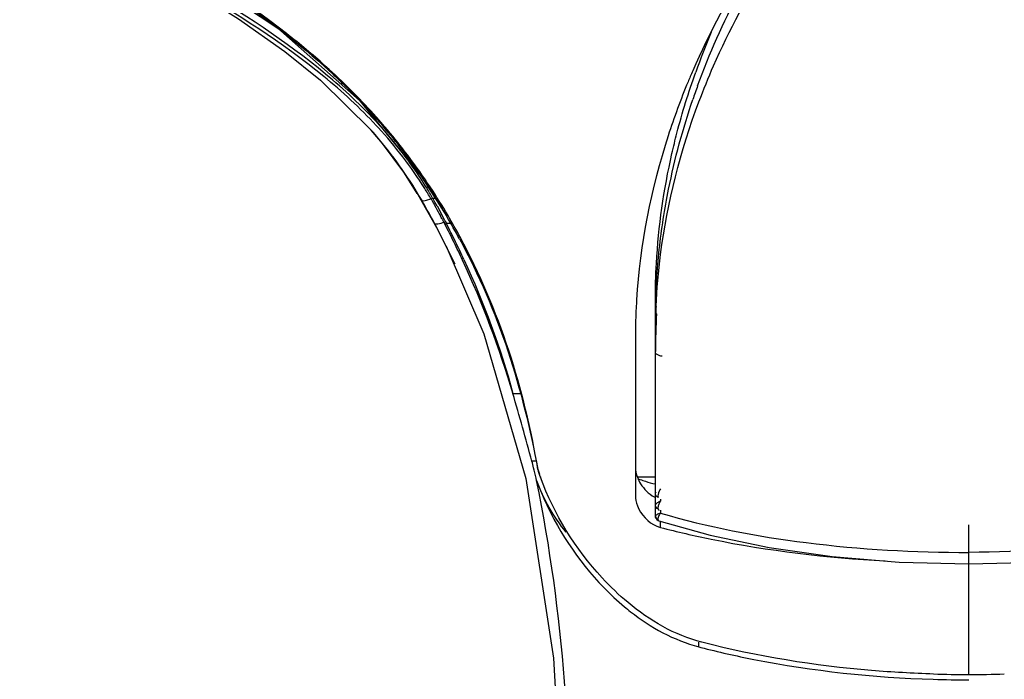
# Model space of a CAD drawing. Header units: millimetres. Extents: x 13495 to 14291, y -4366 to -3315.
# Drawn here: x 13869.76 to 13879.6, y -3813.2 to -3806.61 of the extents above; entities that cross this region are included whole.
import ezdxf

# ---------------------------------------------------------------- set-up
doc = ezdxf.new("R2010")
doc.units = ezdxf.units.MM
doc.header["$LTSCALE"] = 0.1
doc.layers.add('1', color=7, linetype='Continuous')

msp = doc.modelspace()

# ---------------------------------------------------------------- linework, layer by layer
at = {"layer": '1', "color": 7, "linetype": 'Continuous'}
for p, q in [((13872.3382, -3806.6942), (13873.1533, -3807.4155)), ((13873.2705, -3807.7113), (13872.764, -3807.2142)), ((13873.1533, -3807.4155), (13873.768, -3808.1685)), ((13873.3529, -3807.6318), (13873.3592, -3807.639)), ((13873.3529, -3807.6318), (13873.359, -3807.6392)), ((13873.2928, -3807.7367), (13873.2705, -3807.7113)), ((13873.2924, -3807.7371), (13873.2887, -3807.732)), ((13873.768, -3808.1685), (13874.0274, -3808.5761)), ((13873.8423, -3808.2903), (13873.836, -3808.28)), ((13873.8395, -3808.2721), (13874.0274, -3808.5761)), ((13873.8589, -3808.2782), (13873.8522, -3808.2681)), ((13873.7289, -3808.344), (13873.7352, -3808.3545)), ((13873.7352, -3808.3545), (13873.7767, -3808.415)), ((13873.7358, -3808.3555), (13873.9244, -3808.6851)), ((13873.8242, -3808.4125), (13873.8674, -3808.3977)), ((13873.8852, -3808.3921), (13873.9103, -3808.3921)), ((13873.9281, -3808.4688), (13873.9946, -3808.5933)), ((13874.0212, -3808.8713), (13873.9061, -3808.6476)), ((13873.9795, -3808.6015), (13873.997, -3808.6346)), ((13874.0126, -3808.6277), (13873.997, -3808.6346)), ((13873.997, -3808.6346), (13874.0065, -3808.6525)), ((13874.0126, -3808.6277), (13874.022, -3808.6457)), ((13874.0656, -3808.6457), (13874.022, -3808.6457)), ((13873.9244, -3808.6851), (13874.1064, -3809.0486)), ((13876.1094, -3809.8846), (13876.1094, -3809.413)), ((13876.11, -3809.5503), (13876.11, -3809.5457)), ((13876.11, -3809.5503), (13876.1101, -3809.5457)), ((13876.121, -3809.5474), (13876.1211, -3809.5461)), ((13876.1214, -3809.5476), (13876.1215, -3809.5464)), ((13876.1093, -3809.6452), (13876.1094, -3809.6375)), ((13876.1094, -3809.6451), (13876.1094, -3809.6375)), ((13875.9095, -3809.8093), (13875.9095, -3811.3625)), ((13876.1093, -3809.9335), (13876.1094, -3809.7854)), ((13876.1094, -3809.7854), (13876.1094, -3809.7773)), ((13876.1094, -3809.9331), (13876.1094, -3809.9254)), ((13876.1094, -3811.0903), (13876.1094, -3809.9331)), ((13874.685, -3810.3432), (13874.7625, -3810.3429)), ((13874.9176, -3811.0216), (13874.8769, -3811.0216)), ((13876.1094, -3811.462), (13876.1094, -3811.0258)), ((13874.9539, -3811.1525), (13874.9373, -3811.1043)), ((13874.9236, -3811.2147), (13874.9182, -3811.1918)), ((13874.9634, -3811.1762), (13874.9634, -3811.1813)), ((13876.1094, -3811.1808), (13875.9311, -3811.1808)), ((13876.1594, -3811.3994), (13876.1592, -3811.42)), ((13876.1094, -3811.5686), (13876.1094, -3811.4567)), ((13876.1268, -3811.4921), (13876.1177, -3811.4817)), ((13876.1376, -3811.4992), (13876.1268, -3811.4921)), ((13876.1594, -3811.5098), (13876.1592, -3811.5385)), ((13876.1117, -3811.5789), (13876.1094, -3811.5658)), ((13876.1177, -3811.5914), (13876.1117, -3811.5789)), ((13876.1376, -3811.6093), (13876.1437, -3811.6161)), ((13876.1595, -3811.682), (13876.1595, -3811.62)), ((13879.2418, -3812.0475), (13879.2417, -3811.6579)), ((13879.2418, -3811.8563), (13879.2417, -3811.7308)), ((13879.2417, -3813.1528), (13879.2417, -3812.0475)), ((13876.5431, -3812.876), (13876.5431, -3812.8305))]:
    msp.add_line(p, q, dxfattribs=at)
for points in [[(13869.7361, -3805.0232), (13871.1131, -3805.8792), (13872.3382, -3806.6942)], [(13872.7642, -3807.2144), (13872.4075, -3806.9279), (13871.9446, -3806.6028), (13871.4862, -3806.3143), (13871.0413, -3806.0517), (13870.618, -3805.8084), (13870.2228, -3805.5802)], [(13873.7296, -3808.3451), (13873.5958, -3808.1319), (13873.3846, -3807.8461), (13873.2705, -3807.7113)], [(13874.022, -3808.6457), (13874.0165, -3808.6483), (13874.0113, -3808.6506), (13874.0065, -3808.6525)], [(13874.0211, -3808.8711), (13874.3958, -3809.7462), (13874.815, -3811.1925), (13875.0926, -3812.9887)], [(13876.1094, -3811.5686), (13876.1134, -3811.5863), (13876.1234, -3811.6021), (13876.1376, -3811.6135), (13876.1441, -3811.6163)], [(13876.1438, -3811.6156), (13876.6553, -3811.7596), (13877.2476, -3811.8832), (13877.8757, -3811.9733), (13878.5457, -3812.0287), (13879.2418, -3812.0475)], [(13879.2418, -3812.0475), (13879.9377, -3812.0287), (13880.6074, -3811.9733), (13881.2353, -3811.8833), (13881.8279, -3811.7597), (13882.3396, -3811.6156)], [(13875.0926, -3812.9887), (13875.2236, -3815.3435), (13875.3475, -3819.3255)]]:
    msp.add_lwpolyline(points, dxfattribs=at)
for centre, radius, start, end in [((13883.4461, -3810.1375), 7.5893, 147.03529, 156.57653), ((13867.1603, -3813.4865), 8.5519, 51.54372, 53.41352), ((13867.9422, -3812.5101), 7.301, 47.75202, 51.58319), ((13883.4761, -3809.613), 7.3925, 157.07906, 160.39414), ((13868.5401, -3811.8392), 6.3931, 43.8068, 47.60653), ((13868.4842, -3811.9046), 6.4884, 44.71662, 47.69993), ((13883.347, -3810.0926), 7.4806, 156.59065, 157.50648), ((13883.381, -3809.7524), 7.2856, 160.07138, 161.2176), ((13868.5937, -3811.7956), 6.3339, 41.70721, 44.71361), ((13868.7234, -3811.6588), 6.1359, 41.01916, 43.77606), ((13868.658, -3811.7375), 6.2473, 41.13628, 41.70149), ((13869.9629, -3810.7836), 4.5831, 42.52365, 42.86844), ((13869.9461, -3810.7538), 4.5999, 42.12287, 42.46642), ((13870.0302, -3810.6782), 4.4869, 40.69048, 42.1273), ((13868.754, -3811.6311), 6.0947, 34.86551, 40.92076), ((13868.6729, -3811.7245), 6.2275, 40.88153, 41.13611), ((13868.7605, -3811.6499), 6.1125, 34.8266, 40.89043), ((13870.1779, -3810.5516), 4.2924, 38.24708, 40.69346), ((13870.3426, -3810.4241), 4.0841, 31.55795, 38.27293), ((13868.6649, -3811.6934), 6.2033, 34.33156, 34.8678), ((13868.6851, -3811.7004), 6.2032, 33.59428, 34.81178), ((13868.6319, -3811.7159), 6.2433, 33.47735, 34.33123), ((13868.5288, -3811.8027), 6.39, 30.43442, 33.47484), ((13870.3475, -3810.3697), 3.9472, 30.7302, 30.90486), ((13870.3561, -3810.3646), 3.9372, 30.5422, 30.7302), ((13870.3808, -3810.35), 3.9085, 29.67505, 30.54303), ((13870.5417, -3810.3268), 3.8446, 30.11658, 31.91694), ((13870.4774, -3810.3383), 3.9243, 29.7505, 31.52062), ((13867.141, -3812.2598), 7.669, 29.43119, 30.08901), ((13873.8044, -3808.2461), 0.1655, 292.64179, 298.98366), ((13869.7441, -3810.7588), 4.7697, 28.69327, 29.74905), ((13867.0178, -3812.329), 7.8104, 28.12125, 29.42909), ((13861.2311, -3815.368), 14.4329, 27.95782, 28.09933), ((13867.8004, -3812.2245), 7.2171, 28.33816, 30.3663), ((13868.3371, -3811.916), 6.6126, 28.25856, 30.43904), ((13865.3776, -3813.1177), 9.7325, 27.47329, 27.7017), ((13867.4327, -3812.1099), 7.4275, 26.17387, 27.7415), ((13864.0536, -3813.7349), 11.1924, 26.00894, 27.04583), ((13866.7492, -3812.4459), 8.1892, 24.79589, 26.17455), ((13866.465, -3812.558), 8.5091, 24.68086, 26.0074), ((13865.1378, -3813.1878), 9.9632, 16.55002, 24.78228), ((13882.4965, -3809.8081), 6.587, 176.74902, 180.01012), ((13882.3707, -3809.8022), 6.4611, 176.5165, 176.73828), ((13883.0628, -3809.6415), 6.9534, 178.3226, 178.62258), ((13883.0438, -3809.641), 6.9344, 178.1165, 178.32256), ((13882.8154, -3809.7829), 6.706, 177.97324, 179.95246), ((13882.3672, -3809.9295), 6.2578, 176.49876, 179.96268), ((13883.1589, -3809.6431), 7.0495, 179.24541, 179.95425), ((13883.0983, -3809.6424), 6.9889, 178.62284, 179.20736), ((13882.7005, -3809.7793), 6.5911, 177.34958, 177.96879), ((13841.5154, -3820.0905), 34.5721, 15.20764, 16.376), ((13866.0982, -3813.2489), 9.0568, 13.8205, 14.23639), ((13865.9745, -3813.2786), 9.184, 13.13337, 13.81625), ((13876.3646, -3810.0958), 1.1805, 248.6144, 249.78921), ((13876.3687, -3810.0843), 1.1927, 249.79198, 252.50203), ((13876.3774, -3810.0561), 1.2223, 252.51385, 257.29607), ((13876.2673, -3811.0839), 0.3398, 239.9251, 242.21123), ((13876.2318, -3811.4107), 0.2808, 247.43507, 255.0707), ((13877.3625, -3810.6106), 2.4327, 230.03383, 231.88954), ((13878.6287, -3804.9226), 8.2223, 255.3062, 255.44557), ((13879.2425, -3801.7978), 11.4082, 268.20709, 269.99569), ((13879.2433, -3801.3776), 11.7752, 268.27253, 269.99233), ((13879.2401, -3801.3776), 11.7752, 270.00767, 271.72747)]:
    msp.add_arc(centre, radius, start, end, dxfattribs=at)
for points in [[(13872.2576, -3806.6196), (13871.4627, -3806.0292), (13870.5721, -3805.5783), (13869.7594, -3805.0129)], [(13872.7959, -3807.1748), (13871.965, -3806.4945), (13870.9794, -3806.0281), (13870.0549, -3805.4817)], [(13872.8156, -3807.1521), (13872.0168, -3806.4885), (13871.0699, -3806.0259), (13870.1772, -3805.4951)], [(13870.8527, -3805.7172), (13871.5492, -3806.1371), (13872.2501, -3806.5691), (13872.8504, -3807.1177)], [(13873.3219, -3807.6656), (13873.1587, -3807.4899), (13872.9814, -3807.3267), (13872.7959, -3807.1748)], [(13873.3394, -3807.6481), (13873.1771, -3807.4707), (13873.0006, -3807.3058), (13872.8156, -3807.1521)], [(13873.8051, -3808.2942), (13873.6702, -3808.0776), (13873.513, -3807.8739), (13873.3406, -3807.6859)], [(13873.7342, -3808.3424), (13873.6059, -3808.128), (13873.4568, -3807.9252), (13873.2928, -3807.7367)], [(13873.8681, -3808.3989), (13873.9008, -3808.4553), (13873.932, -3808.5125), (13873.9628, -3808.57)], [(13874.9365, -3811.1051), (13874.8037, -3810.3007), (13874.5477, -3809.5033), (13874.1617, -3808.7852)], [(13874.1967, -3809.0049), (13874.3949, -3809.4367), (13874.5617, -3809.8849), (13874.6865, -3810.3432)], [(13874.9634, -3811.1813), (13874.9539, -3811.1559), (13874.9444, -3811.1304), (13874.9371, -3811.1043)], [(13875.9095, -3811.079), (13875.9095, -3811.1139), (13875.9171, -3811.1491), (13875.9296, -3811.1817)], [(13875.2183, -3811.7304), (13875.0934, -3811.5767), (13874.9929, -3811.4002), (13874.9236, -3811.2147)], [(13876.1094, -3811.3424), (13876.1095, -3811.3379), (13876.1128, -3811.3338), (13876.1158, -3811.3304)], [(13876.1376, -3811.3835), (13876.1224, -3811.3767), (13876.1096, -3811.359), (13876.1094, -3811.3424)], [(13876.1592, -3811.42), (13876.1531, -3811.4301), (13876.1475, -3811.4407), (13876.1431, -3811.4517)], [(13876.1177, -3811.4817), (13876.1128, -3811.4744), (13876.1095, -3811.4655), (13876.1094, -3811.4567)], [(13876.1376, -3811.4992), (13876.1394, -3811.5036), (13876.142, -3811.509), (13876.1466, -3811.5104)], [(13876.1376, -3811.6094), (13876.1295, -3811.6056), (13876.1226, -3811.5989), (13876.1177, -3811.5914)], [(13876.1355, -3811.5931), (13876.1349, -3811.5986), (13876.1351, -3811.6045), (13876.1376, -3811.6094)], [(13876.5747, -3812.8305), (13876.3041, -3812.7605), (13876.0504, -3812.6127), (13875.8361, -3812.4332)], [(13875.8612, -3812.5247), (13876.0624, -3812.6825), (13876.2958, -3812.8111), (13876.5431, -3812.876)]]:
    msp.add_open_spline(points, degree=3, dxfattribs=at)
for points, knots in [([(13876.5317, -3807.2691), (13876.6482, -3806.9477), (13876.8347, -3806.5284), (13877.0586, -3806.1302), (13877.1172, -3806.0314)], [0, 0, 0, 0, 0.748569, 1, 1, 1, 1]), ([(13876.5448, -3807.4282), (13876.5901, -3807.3074), (13876.7861, -3806.8257), (13877.0347, -3806.3656), (13877.247, -3806.0374)], [0, 0, 0, 0, 0.248182, 1, 1, 1, 1]), ([(13876.275, -3807.9469), (13876.2906, -3807.8785), (13876.3574, -3807.6036), (13876.4408, -3807.3328), (13876.5122, -3807.1325)], [0, 0, 0, 0, 0.248064, 1, 1, 1, 1]), ([(13876.4355, -3807.2307), (13876.3626, -3807.4069), (13876.1025, -3808.1085), (13875.9554, -3808.8532), (13875.9215, -3809.4096)], [0, 0, 0, 0, 0.2549, 1, 1, 1, 1]), ([(13876.1165, -3809.4745), (13876.1245, -3809.3006), (13876.1845, -3808.6042), (13876.3604, -3807.9192), (13876.5448, -3807.4282)], [0, 0, 0, 0, 0.249291, 1, 1, 1, 1]), ([(13876.1885, -3808.6018), (13876.2041, -3808.501), (13876.2758, -3808.0967), (13876.384, -3807.6989), (13876.4834, -3807.4066)], [0, 0, 0, 0, 0.248166, 1, 1, 1, 1]), ([(13876.1094, -3809.4128), (13876.1094, -3809.2894), (13876.123, -3808.7971), (13876.1933, -3808.3066), (13876.275, -3807.9469)], [0, 0, 0, 0, 0.250773, 1, 1, 1, 1]), ([(13873.7767, -3808.415), (13873.7805, -3808.4192), (13873.7995, -3808.4186), (13873.8141, -3808.4153), (13873.8242, -3808.4125)], [0, 0, 0, 0, 0.349793, 1, 1, 1, 1]), ([(13873.997, -3808.6346), (13873.9769, -3808.6417), (13873.9511, -3808.6494), (13873.9119, -3808.6555), (13873.9061, -3808.6476)], [0, 0, 0, 0, 0.686078, 1, 1, 1, 1]), ([(13876.1131, -3809.4131), (13876.1154, -3809.3448), (13876.1283, -3809.0734), (13876.1575, -3808.8028), (13876.1885, -3808.6018)], [0, 0, 0, 0, 0.251439, 1, 1, 1, 1]), ([(13874.1527, -3808.7987), (13874.3454, -3809.1563), (13874.6694, -3809.9092), (13874.8601, -3810.704), (13874.9365, -3811.1051)], [0, 0, 0, 0, 0.498675, 1, 1, 1, 1]), ([(13876.1775, -3809.9719), (13876.1607, -3809.9689), (13876.1365, -3809.9626), (13876.1096, -3809.9434), (13876.1094, -3809.9335)], [0, 0, 0, 0, 0.632488, 1, 1, 1, 1]), ([(13875.3932, -3819.3315), (13875.3689, -3817.9732), (13875.3098, -3815.9374), (13875.2403, -3813.2238), (13875.0583, -3811.8765), (13874.9226, -3811.2138)], [0, 0, 0, 0, 0.500635, 0.750716, 1, 1, 1, 1]), ([(13874.9232, -3811.2141), (13874.9705, -3811.347), (13875.1851, -3811.8163), (13875.5131, -3812.2347), (13875.8, -3812.4751)], [0, 0, 0, 0, 0.273689, 1, 1, 1, 1]), ([(13875.8361, -3812.4332), (13875.7445, -3812.3569), (13875.3759, -3812.0014), (13875.0952, -3811.551), (13874.9634, -3811.1812)], [0, 0, 0, 0, 0.232888, 1, 1, 1, 1]), ([(13875.9296, -3811.1817), (13875.9381, -3811.2039), (13875.9774, -3811.2818), (13876.0424, -3811.3463), (13876.097, -3811.378)], [0, 0, 0, 0, 0.273516, 1, 1, 1, 1]), ([(13876.1592, -3811.2965), (13876.1547, -3811.3043), (13876.1414, -3811.3307), (13876.1307, -3811.3635), (13876.1376, -3811.3835)], [0, 0, 0, 0, 0.299507, 1, 1, 1, 1]), ([(13875.9095, -3811.3625), (13875.9095, -3811.3977), (13875.9364, -3811.526), (13876.0374, -3811.6341), (13876.1241, -3811.67)], [0, 0, 0, 0, 0.273181, 1, 1, 1, 1]), ([(13876.1592, -3811.42), (13876.1544, -3811.4227), (13876.1391, -3811.4314), (13876.1234, -3811.4401), (13876.1147, -3811.4484)], [0, 0, 0, 0, 0.315568, 1, 1, 1, 1]), ([(13876.1147, -3811.4484), (13876.1132, -3811.4498), (13876.1109, -3811.4522), (13876.1094, -3811.4554), (13876.1094, -3811.4567)], [0, 0, 0, 0, 0.603092, 1, 1, 1, 1]), ([(13876.1431, -3811.4517), (13876.1413, -3811.4562), (13876.136, -3811.4712), (13876.1333, -3811.4888), (13876.1376, -3811.4992)], [0, 0, 0, 0, 0.300847, 1, 1, 1, 1]), ([(13876.1592, -3811.5385), (13876.1471, -3811.5444), (13876.1302, -3811.5514), (13876.1154, -3811.5606), (13876.1094, -3811.5641), (13876.1094, -3811.5658)], [0, 0, 0, 0, 0.706207, 0.911042, 1, 1, 1, 1]), ([(13876.1592, -3811.5385), (13876.1561, -3811.5434), (13876.1459, -3811.5604), (13876.1371, -3811.5791), (13876.1355, -3811.5931)], [0, 0, 0, 0, 0.292135, 1, 1, 1, 1]), ([(13876.1592, -3811.5385), (13876.6341, -3811.6797), (13877.6597, -3811.874), (13878.6987, -3811.9327), (13879.2417, -3811.9329)], [0, 0, 0, 0, 0.477136, 1, 1, 1, 1]), ([(13882.3241, -3811.5385), (13881.8477, -3811.673), (13880.8225, -3811.862), (13879.7846, -3811.9272), (13879.2417, -3811.9329)], [0, 0, 0, 0, 0.476984, 1, 1, 1, 1]), ([(13876.1595, -3811.682), (13876.3277, -3811.7266), (13877.0665, -3811.8964), (13877.8229, -3811.9844), (13878.4057, -3812.0172)], [0, 0, 0, 0, 0.229643, 1, 1, 1, 1]), ([(13876.5625, -3812.8811), (13876.7381, -3812.9267), (13877.5019, -3813.0984), (13878.2848, -3813.1817), (13878.8856, -3813.2004)], [0, 0, 0, 0, 0.23184, 1, 1, 1, 1]), ([(13878.8883, -3813.1475), (13878.6816, -3813.1412), (13877.9036, -3813.0973), (13877.1289, -3812.9742), (13876.5747, -3812.8305)], [0, 0, 0, 0, 0.265298, 1, 1, 1, 1])]:
    msp.add_open_spline(points, degree=3, knots=knots, dxfattribs=at)

doc.saveas('drawing.dxf')
